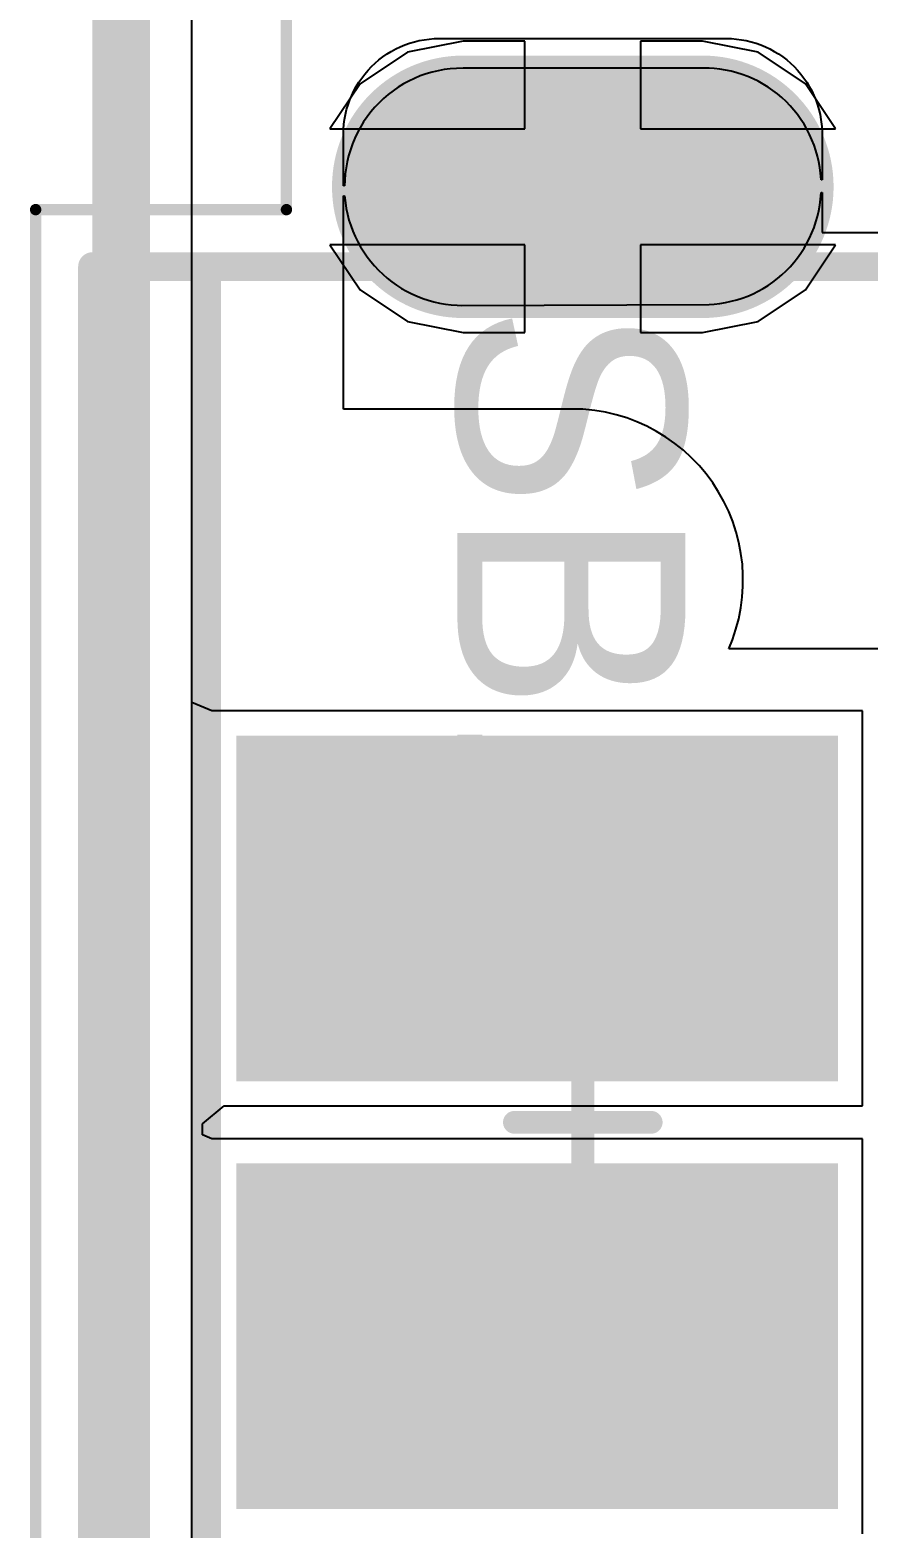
# Model space of a CAD drawing. Header units: millimetres. Extents: x -0.02 to 2.02, y -0.29 to 0.8.
# Drawn here: x -0.0157 to 0.129, y 0.2393 to 0.4978 of the extents above; entities that cross this region are included whole.
import ezdxf

# ---------------------------------------------------------------- set-up
doc = ezdxf.new("R2010")
doc.units = ezdxf.units.MM
doc.header["$MEASUREMENT"] = 0
for name, color, linetype in [('BottomLayer', 5, 'Continuous'), ('BottomSolder', 6, 'Continuous'), ('DrillGuide', 244, 'Continuous'), ('KeepOutLayer', 6, 'Continuous'), ('Mechanical2', 216, 'Continuous'), ('Mechanical3', 76, 'Continuous'), ('Mechanical4', 56, 'Continuous'), ('Mechanical5', 56, 'Continuous'), ('MultiLayer', 9, 'Continuous'), ('PadHoleLayer', 156, 'Continuous'), ('TopLayer', 1, 'Continuous'), ('TopPaste', 8, 'Continuous'), ('TopSolder', 216, 'Continuous')]:
    doc.layers.add(name, color=color, linetype=linetype)

# ---------------------------------------------------------------- blocks, each defined once
blk = doc.blocks.new('_7')
at = {"layer": 'BottomLayer'}
h = blk.add_hatch(color=5, dxfattribs=at)
edge = h.paths.add_edge_path()
edge.add_arc((-0.16142, -0.02067), 0.02067, 180, 360)
edge.add_line((-0.14075, -0.02067), (-0.14075, 0.02067))
edge.add_arc((-0.16142, 0.02067), 0.02067, 0, 180)
edge.add_line((-0.18209, 0.02067), (-0.18209, -0.02067))
at = {"layer": 'BottomSolder'}
h = blk.add_hatch(color=6, dxfattribs=at)
edge = h.paths.add_edge_path()
edge.add_arc((-0.16142, -0.02067), 0.02264, 180, 360)
edge.add_line((-0.13878, -0.02067), (-0.13878, 0.02067))
edge.add_arc((-0.16142, 0.02067), 0.02264, 0, 180)
edge.add_line((-0.18406, 0.02067), (-0.18406, -0.02067))
at = {"layer": 'MultiLayer'}
h = blk.add_hatch(color=9, dxfattribs=at)
edge = h.paths.add_edge_path()
edge.add_arc((-0.16142, -0.02067), 0.02067, 180, 360)
edge.add_line((-0.14075, -0.02067), (-0.14075, 0.02067))
edge.add_arc((-0.16142, 0.02067), 0.02067, 0, 180)
edge.add_line((-0.18209, 0.02067), (-0.18209, -0.02067))
at = {"layer": 'PadHoleLayer'}
h = blk.add_hatch(color=156, dxfattribs=at)
edge = h.paths.add_edge_path()
edge.add_arc((-0.16142, -0.0126), 0.01378, 180, 360)
edge.add_line((-0.14764, -0.0126), (-0.14764, 0.0126))
edge.add_arc((-0.16142, 0.0126), 0.01378, 0, 180)
edge.add_line((-0.1752, 0.0126), (-0.1752, -0.0126))
at = {"layer": 'TopLayer'}
h = blk.add_hatch(color=1, dxfattribs=at)
edge = h.paths.add_edge_path()
edge.add_arc((-0.16142, -0.02067), 0.02067, 180, 360)
edge.add_line((-0.14075, -0.02067), (-0.14075, 0.02067))
edge.add_arc((-0.16142, 0.02067), 0.02067, 0, 180)
edge.add_line((-0.18209, 0.02067), (-0.18209, -0.02067))
for points in [[(-0.06398, 0.04134), (-0.00984, 0.04134), (-0.00984, -0.05709), (-0.06398, -0.05709)], [(0.00984, 0.04134), (0.06398, 0.04134), (0.06398, -0.05709), (0.00984, -0.05709)]]:
    blk.add_hatch(color=1, dxfattribs=at).paths.add_polyline_path(points)
at = {"layer": 'TopPaste'}
for points in [[(-0.06398, 0.04134), (-0.00984, 0.04134), (-0.00984, -0.05709), (-0.06398, -0.05709)], [(0.00984, 0.04134), (0.06398, 0.04134), (0.06398, -0.05709), (0.00984, -0.05709)]]:
    blk.add_hatch(color=8, dxfattribs=at).paths.add_polyline_path(points)
at = {"layer": 'TopSolder'}
for points in [[(-0.06673, 0.04409), (-0.00709, 0.04409), (-0.00709, -0.05984), (-0.06673, -0.05984)], [(0.00709, 0.04409), (0.06673, 0.04409), (0.06673, -0.05984), (0.00709, -0.05984)]]:
    blk.add_hatch(color=216, dxfattribs=at).paths.add_polyline_path(points)
h = blk.add_hatch(color=216, dxfattribs=at)
edge = h.paths.add_edge_path()
edge.add_arc((-0.16142, -0.02067), 0.02264, 180, 360)
edge.add_line((-0.13878, -0.02067), (-0.13878, 0.02067))
edge.add_arc((-0.16142, 0.02067), 0.02264, 0, 180)
edge.add_line((-0.18406, 0.02067), (-0.18406, -0.02067))
at = {"layer": 'Mechanical2', "const_width": 0.00197}
for points in [[(-0.15748, -0.05118), (-0.20827, -0.05118)], [(-0.15748, -0.09449), (-0.15748, -0.05118)], [(0.15748, -0.09449), (-0.15748, -0.09449)]]:
    blk.add_lwpolyline(points, dxfattribs=at)
at = {"layer": 'Mechanical2', "const_width": 0.000984}
for points in [[(-0.15797, -0.05118, 1), (-0.15699, -0.05118, 1)], [(-0.15797, -0.05118, 1), (-0.15699, -0.05118, 1)], [(-0.15797, -0.09449, 1), (-0.15699, -0.09449, 1)], [(-0.15797, -0.09449, 1), (-0.15699, -0.09449, 1)]]:
    blk.add_lwpolyline(points, format="xyb", close=True, dxfattribs=at)
at = {"layer": 'Mechanical3'}
for points, const_width in [([(0, -0.01181), (0, 0.01181)], 0.00394), ([(0.01181, 0), (-0.01181, 0)], 0.00394), ([(-0.15748, -0.05118), (-0.20827, -0.05118)], 0.00197), ([(-0.15748, -0.09449), (-0.15748, -0.05118)], 0.00197), ([(0.15748, -0.09449), (-0.15748, -0.09449)], 0.00197)]:
    blk.add_lwpolyline(points, dxfattribs=dict(at, const_width=const_width))
for points, const_width in [([(-0.00098, 0.01181, 1), (0.00098, 0.01181, 1)], 0.00197), ([(-0.0128, 0, 1), (-0.01083, 0, 1)], 0.00197), ([(0.01083, 0, 1), (0.0128, 0, 1)], 0.00197), ([(-0.00098, -0.01181, 1), (0.00098, -0.01181, 1)], 0.00197), ([(-0.15797, -0.05118, 1), (-0.15699, -0.05118, 1)], 0.000984), ([(-0.15797, -0.05118, 1), (-0.15699, -0.05118, 1)], 0.000984), ([(-0.15797, -0.09449, 1), (-0.15699, -0.09449, 1)], 0.000984), ([(-0.15797, -0.09449, 1), (-0.15699, -0.09449, 1)], 0.000984)]:
    blk.add_lwpolyline(points, format="xyb", close=True, dxfattribs=dict(at, const_width=const_width))
at = {"layer": 'Mechanical4', "const_width": 0.005}
for points in [[(-0.14764, -0.06496), (-0.14764, 0.1122)], [(-0.14764, -0.08465), (-0.14764, -0.06496)], [(0.14764, -0.06496), (-0.14764, -0.06496)], [(0.14764, -0.08465), (-0.14764, -0.08465)]]:
    blk.add_lwpolyline(points, dxfattribs=at)
at = {"layer": 'Mechanical4', "const_width": 0.0025}
for points in [[(-0.14889, -0.06496, 1), (-0.14639, -0.06496, 1)], [(-0.14889, -0.06496, 1), (-0.14639, -0.06496, 1)], [(-0.14889, -0.06496, 1), (-0.14639, -0.06496, 1)], [(-0.14889, -0.08465, 1), (-0.14639, -0.08465, 1)], [(-0.14889, -0.08465, 1), (-0.14639, -0.08465, 1)]]:
    blk.add_lwpolyline(points, format="xyb", close=True, dxfattribs=at)
at = {"layer": 'Mechanical5', "const_width": 0.00197}
for points in [[(-0.15748, -0.05118), (-0.20827, -0.05118)], [(-0.15748, -0.09449), (-0.15748, -0.05118)], [(0.15748, -0.09449), (-0.15748, -0.09449)]]:
    blk.add_lwpolyline(points, dxfattribs=at)
at = {"layer": 'Mechanical5', "const_width": 0.000984}
for points in [[(-0.15797, -0.05118, 1), (-0.15699, -0.05118, 1)], [(-0.15797, -0.05118, 1), (-0.15699, -0.05118, 1)], [(-0.15797, -0.09449, 1), (-0.15699, -0.09449, 1)], [(-0.15797, -0.09449, 1), (-0.15699, -0.09449, 1)]]:
    blk.add_lwpolyline(points, format="xyb", close=True, dxfattribs=at)
at = {"layer": 'TopLayer'}
for p, q in [((-0.15354, 0.04134), (-0.15354, 0.08268)), ((-0.08169, 0.08268), (-0.08169, 0.0252)), ((-0.17948, 0.03867), (-0.17874, 0.03912)), ((-0.17874, 0.03912), (-0.17798, 0.03954)), ((-0.17798, 0.03954), (-0.1772, 0.03991)), ((-0.1772, 0.03991), (-0.1764, 0.04024)), ((-0.1764, 0.04024), (-0.17558, 0.04053)), ((-0.17558, 0.04053), (-0.17475, 0.04078)), ((-0.17475, 0.04078), (-0.17391, 0.04098)), ((-0.17391, 0.04098), (-0.17306, 0.04113)), ((-0.17306, 0.04113), (-0.1722, 0.04125)), ((-0.1722, 0.04125), (-0.17134, 0.04132)), ((-0.17046, 0.03917), (-0.17135, 0.03871)), ((-0.17134, 0.04132), (-0.17047, 0.04134)), ((-0.17047, 0.04134), (-0.1626, 0.04134)), ((-0.16955, 0.03958), (-0.17046, 0.03917)), ((-0.16862, 0.03994), (-0.16955, 0.03958)), ((-0.16768, 0.04026), (-0.16862, 0.03994)), ((-0.16672, 0.04053), (-0.16768, 0.04026)), ((-0.16574, 0.04076), (-0.16672, 0.04053)), ((-0.16476, 0.04093), (-0.16574, 0.04076)), ((-0.16377, 0.04106), (-0.16476, 0.04093)), ((-0.1626, 0.04114), (-0.16377, 0.04106)), ((-0.1626, 0.04134), (-0.1626, 0.04114)), ((-0.16043, 0.04114), (-0.16043, 0.04134)), ((-0.16043, 0.04134), (-0.15354, 0.04134)), ((-0.15926, 0.04106), (-0.16043, 0.04114)), ((-0.15827, 0.04093), (-0.15926, 0.04106)), ((-0.15729, 0.04076), (-0.15827, 0.04093)), ((-0.15632, 0.04053), (-0.15729, 0.04076)), ((-0.15535, 0.04026), (-0.15632, 0.04053)), ((-0.15441, 0.03994), (-0.15535, 0.04026)), ((-0.15348, 0.03958), (-0.15441, 0.03994)), ((-0.15257, 0.03917), (-0.15348, 0.03958)), ((-0.15168, 0.03871), (-0.15257, 0.03917)), ((-0.18276, 0.03587), (-0.18216, 0.0365)), ((-0.18216, 0.0365), (-0.18154, 0.03709)), ((-0.18154, 0.03709), (-0.18088, 0.03765)), ((-0.18088, 0.03765), (-0.18019, 0.03818)), ((-0.18019, 0.03818), (-0.17948, 0.03867)), ((-0.17465, 0.03647), (-0.1754, 0.03582)), ((-0.17387, 0.0371), (-0.17465, 0.03647)), ((-0.17306, 0.03768), (-0.17387, 0.0371)), ((-0.17222, 0.03822), (-0.17306, 0.03768)), ((-0.17135, 0.03871), (-0.17222, 0.03822)), ((-0.15081, 0.03822), (-0.15168, 0.03871)), ((-0.14997, 0.03768), (-0.15081, 0.03822)), ((-0.14916, 0.0371), (-0.14997, 0.03768)), ((-0.14838, 0.03647), (-0.14916, 0.0371)), ((-0.14763, 0.03582), (-0.14838, 0.03647)), ((-0.18479, 0.03307), (-0.18434, 0.03381)), ((-0.18434, 0.03381), (-0.18385, 0.03452)), ((-0.18385, 0.03452), (-0.18332, 0.03521)), ((-0.18332, 0.03521), (-0.18276, 0.03587)), ((-0.17745, 0.03363), (-0.17805, 0.03284)), ((-0.1768, 0.03439), (-0.17745, 0.03363)), ((-0.17612, 0.03512), (-0.1768, 0.03439)), ((-0.1754, 0.03582), (-0.17612, 0.03512)), ((-0.14691, 0.03512), (-0.14763, 0.03582)), ((-0.14623, 0.03439), (-0.14691, 0.03512)), ((-0.14559, 0.03363), (-0.14623, 0.03439)), ((-0.14498, 0.03284), (-0.14559, 0.03363)), ((-0.18591, 0.03073), (-0.18558, 0.03153)), ((-0.18558, 0.03153), (-0.18521, 0.03231)), ((-0.18521, 0.03231), (-0.18479, 0.03307)), ((-0.17914, 0.03117), (-0.17963, 0.03029)), ((-0.17862, 0.03202), (-0.17914, 0.03117)), ((-0.17805, 0.03284), (-0.17862, 0.03202)), ((-0.14441, 0.03202), (-0.14498, 0.03284)), ((-0.14389, 0.03117), (-0.14441, 0.03202)), ((-0.1434, 0.03029), (-0.14389, 0.03117)), ((-0.18665, 0.02824), (-0.18644, 0.02908)), ((-0.18644, 0.02908), (-0.1862, 0.02991)), ((-0.1862, 0.02991), (-0.18591, 0.03073)), ((-0.18046, 0.02848), (-0.18081, 0.02754)), ((-0.18007, 0.0294), (-0.18046, 0.02848)), ((-0.17963, 0.03029), (-0.18007, 0.0294)), ((-0.14296, 0.0294), (-0.1434, 0.03029)), ((-0.14257, 0.02848), (-0.14296, 0.0294)), ((-0.14222, 0.02754), (-0.14257, 0.02848)), ((-0.18699, 0.02567), (-0.18692, 0.02653)), ((-0.18692, 0.02653), (-0.1868, 0.02739)), ((-0.1868, 0.02739), (-0.18665, 0.02824)), ((-0.18111, 0.02659), (-0.18136, 0.02563)), ((-0.18081, 0.02754), (-0.18111, 0.02659)), ((-0.14192, 0.02659), (-0.14222, 0.02754)), ((-0.14167, 0.02563), (-0.14192, 0.02659)), ((-0.10365, 0.02589), (-0.1054, 0.02519)), ((-0.10185, 0.02648), (-0.10365, 0.02589)), ((-0.10002, 0.02696), (-0.10185, 0.02648)), ((-0.09816, 0.02731), (-0.10002, 0.02696)), ((-0.09629, 0.02755), (-0.09816, 0.02731)), ((-0.0944, 0.02766), (-0.09629, 0.02755)), ((-0.09251, 0.02766), (-0.0944, 0.02766)), ((-0.09062, 0.02753), (-0.09251, 0.02766)), ((-0.08875, 0.02728), (-0.09062, 0.02753)), ((-0.08689, 0.02692), (-0.08875, 0.02728)), ((-0.08507, 0.02643), (-0.08689, 0.02692)), ((-0.08327, 0.02583), (-0.08507, 0.02643)), ((-0.18701, 0.0248), (-0.18699, 0.02567)), ((-0.18701, -0.0248), (-0.18701, 0.0248)), ((-0.18173, 0.02366), (-0.18184, 0.02267)), ((-0.18157, 0.02465), (-0.18173, 0.02366)), ((-0.18136, 0.02563), (-0.18157, 0.02465)), ((-0.14146, 0.02465), (-0.14167, 0.02563)), ((-0.1413, 0.02366), (-0.14146, 0.02465)), ((-0.14119, 0.02267), (-0.1413, 0.02366)), ((-0.10876, 0.02346), (-0.11035, 0.02243)), ((-0.10711, 0.02438), (-0.10876, 0.02346)), ((-0.1054, 0.02519), (-0.10711, 0.02438)), ((-0.08169, 0.0252), (-0.08327, 0.02583)), ((-0.18184, 0.02267), (-0.18189, 0.02185)), ((-0.18189, 0.02185), (-0.18189, -0.02067)), ((-0.14114, 0.02185), (-0.14119, 0.02267)), ((-0.14094, -0.02087), (-0.14114, 0.02185)), ((-0.11187, 0.02131), (-0.11331, 0.02009)), ((-0.11035, 0.02243), (-0.11187, 0.02131)), ((-0.11468, 0.01878), (-0.11596, 0.01738)), ((-0.11331, 0.02009), (-0.11468, 0.01878)), ((-0.11714, 0.01591), (-0.11823, 0.01436)), ((-0.11596, 0.01738), (-0.11714, 0.01591)), ((-0.11823, 0.01436), (-0.11922, 0.01275)), ((-0.1201, 0.01108), (-0.12087, 0.00935)), ((-0.11922, 0.01275), (-0.1201, 0.01108)), ((-0.12087, 0.00935), (-0.12154, 0.00758)), ((-0.12208, 0.00577), (-0.12251, 0.00393)), ((-0.12154, 0.00758), (-0.12208, 0.00577)), ((-0.12251, 0.00393), (-0.12283, 0.00207)), ((-0.12283, 0.00207), (-0.12303, 0)), ((-0.12303, 0), (-0.12303, -0.04134)), ((-0.18189, -0.02067), (-0.18186, -0.02183)), ((-0.18186, -0.02183), (-0.18178, -0.0229)), ((-0.18178, -0.0229), (-0.18164, -0.02396)), ((-0.14117, -0.02372), (-0.14104, -0.02272)), ((-0.14104, -0.02272), (-0.14097, -0.02171)), ((-0.14097, -0.02171), (-0.14094, -0.02087)), ((-0.18699, -0.02567), (-0.18701, -0.0248)), ((-0.18692, -0.02653), (-0.18699, -0.02567)), ((-0.18164, -0.02396), (-0.18144, -0.025)), ((-0.18144, -0.025), (-0.1812, -0.02604)), ((-0.14184, -0.02669), (-0.14157, -0.02571)), ((-0.14157, -0.02571), (-0.14134, -0.02472)), ((-0.14134, -0.02472), (-0.14117, -0.02372)), ((-0.1868, -0.02739), (-0.18692, -0.02653)), ((-0.18665, -0.02824), (-0.1868, -0.02739)), ((-0.18644, -0.02908), (-0.18665, -0.02824)), ((-0.1812, -0.02604), (-0.18089, -0.02706)), ((-0.18089, -0.02706), (-0.18054, -0.02807)), ((-0.18054, -0.02807), (-0.18013, -0.02905)), ((-0.14253, -0.0286), (-0.14216, -0.02765)), ((-0.14216, -0.02765), (-0.14184, -0.02669)), ((-0.1862, -0.02991), (-0.18644, -0.02908)), ((-0.18591, -0.03073), (-0.1862, -0.02991)), ((-0.18558, -0.03153), (-0.18591, -0.03073)), ((-0.18013, -0.02905), (-0.17967, -0.03002)), ((-0.17967, -0.03002), (-0.17916, -0.03095)), ((-0.17916, -0.03095), (-0.1786, -0.03186)), ((-0.1439, -0.03131), (-0.1434, -0.03043)), ((-0.1434, -0.03043), (-0.14294, -0.02952)), ((-0.14294, -0.02952), (-0.14253, -0.0286)), ((-0.18521, -0.03231), (-0.18558, -0.03153)), ((-0.18479, -0.03307), (-0.18521, -0.03231)), ((-0.18434, -0.03381), (-0.18479, -0.03307)), ((-0.1786, -0.03186), (-0.178, -0.03274)), ((-0.178, -0.03274), (-0.17735, -0.03359)), ((-0.17735, -0.03359), (-0.17666, -0.0344)), ((-0.14567, -0.03379), (-0.14504, -0.03299)), ((-0.14504, -0.03299), (-0.14445, -0.03216)), ((-0.14445, -0.03216), (-0.1439, -0.03131)), ((-0.18385, -0.03452), (-0.18434, -0.03381)), ((-0.18332, -0.03521), (-0.18385, -0.03452)), ((-0.18276, -0.03587), (-0.18332, -0.03521)), ((-0.18216, -0.0365), (-0.18276, -0.03587)), ((-0.17666, -0.0344), (-0.17592, -0.03517)), ((-0.17592, -0.03517), (-0.17515, -0.03591)), ((-0.17515, -0.03591), (-0.17434, -0.0366)), ((-0.14855, -0.03663), (-0.14778, -0.03598)), ((-0.14778, -0.03598), (-0.14704, -0.03528)), ((-0.14704, -0.03528), (-0.14633, -0.03455)), ((-0.14633, -0.03455), (-0.14567, -0.03379)), ((-0.18154, -0.03709), (-0.18216, -0.0365)), ((-0.18088, -0.03765), (-0.18154, -0.03709)), ((-0.18019, -0.03818), (-0.18088, -0.03765)), ((-0.17948, -0.03867), (-0.18019, -0.03818)), ((-0.17874, -0.03912), (-0.17948, -0.03867)), ((-0.17434, -0.0366), (-0.17349, -0.03725)), ((-0.17349, -0.03725), (-0.17261, -0.03785)), ((-0.17261, -0.03785), (-0.1717, -0.03841)), ((-0.1717, -0.03841), (-0.17077, -0.03892)), ((-0.15193, -0.03886), (-0.15105, -0.03837)), ((-0.15105, -0.03837), (-0.15019, -0.03783)), ((-0.15019, -0.03783), (-0.14935, -0.03725)), ((-0.14935, -0.03725), (-0.14855, -0.03663)), ((-0.17798, -0.03954), (-0.17874, -0.03912)), ((-0.1772, -0.03991), (-0.17798, -0.03954)), ((-0.1764, -0.04024), (-0.1772, -0.03991)), ((-0.17558, -0.04053), (-0.1764, -0.04024)), ((-0.17475, -0.04078), (-0.17558, -0.04053)), ((-0.17391, -0.04098), (-0.17475, -0.04078)), ((-0.17306, -0.04113), (-0.17391, -0.04098)), ((-0.1722, -0.04125), (-0.17306, -0.04113)), ((-0.17134, -0.04132), (-0.1722, -0.04125)), ((-0.17047, -0.04134), (-0.17134, -0.04132)), ((-0.17077, -0.03892), (-0.1698, -0.03938)), ((-0.16161, -0.04134), (-0.17047, -0.04134)), ((-0.1698, -0.03938), (-0.16882, -0.03979)), ((-0.16882, -0.03979), (-0.16781, -0.04014)), ((-0.16781, -0.04014), (-0.16679, -0.04045)), ((-0.16679, -0.04045), (-0.16575, -0.0407)), ((-0.16575, -0.0407), (-0.1647, -0.04089)), ((-0.1647, -0.04089), (-0.16365, -0.04103)), ((-0.16365, -0.04103), (-0.16258, -0.04111)), ((-0.16258, -0.04111), (-0.16161, -0.04114)), ((-0.16161, -0.04114), (-0.16161, -0.04134)), ((-0.15984, -0.04114), (-0.15866, -0.04101)), ((-0.15984, -0.04134), (-0.15984, -0.04114)), ((-0.12303, -0.04134), (-0.15984, -0.04134)), ((-0.15866, -0.04101), (-0.15766, -0.04085)), ((-0.15766, -0.04085), (-0.15667, -0.04064)), ((-0.15667, -0.04064), (-0.15569, -0.04038)), ((-0.15569, -0.04038), (-0.15472, -0.04007)), ((-0.15472, -0.04007), (-0.15377, -0.03971)), ((-0.15377, -0.03971), (-0.15284, -0.03931)), ((-0.15284, -0.03931), (-0.15193, -0.03886))]:
    blk.add_line(p, q, dxfattribs=at)
at = {"layer": 'Mechanical5'}
blk.add_text('USB1', height=0.03937, dxfattribs=at).set_placement((-0.17913, -0.02165))

msp = doc.modelspace()

# ---------------------------------------------------------------- linework, layer by layer
at = {"layer": 'BottomLayer'}
for p, q in [((0.01224, 0.00169), (0.01224, 0.76659)), ((0.04943, 0.49399), (0.04127, 0.48854)), ((0.05906, 0.49591), (0.04943, 0.49399)), ((0.06972, 0.49591), (0.05906, 0.49591)), ((0.06972, 0.48076), (0.06972, 0.49591)), ((0.10039, 0.49591), (0.08972, 0.49591)), ((0.08972, 0.49591), (0.08972, 0.48076)), ((0.11002, 0.49399), (0.10039, 0.49591)), ((0.11818, 0.48854), (0.11002, 0.49399)), ((0.04127, 0.48854), (0.03607, 0.48076)), ((0.12338, 0.48076), (0.11818, 0.48854)), ((0.03607, 0.48076), (0.06972, 0.48076)), ((0.08972, 0.48076), (0.12338, 0.48076)), ((0.06972, 0.46076), (0.03607, 0.46076)), ((0.03607, 0.46076), (0.04127, 0.45297)), ((0.06972, 0.4456), (0.06972, 0.46076)), ((0.12338, 0.46076), (0.08972, 0.46076)), ((0.08972, 0.46076), (0.08972, 0.4456)), ((0.11818, 0.45297), (0.12338, 0.46076)), ((0.04127, 0.45297), (0.04943, 0.44752)), ((0.11002, 0.44752), (0.11818, 0.45297)), ((0.04943, 0.44752), (0.05906, 0.4456)), ((0.10039, 0.4456), (0.11002, 0.44752)), ((0.05906, 0.4456), (0.06972, 0.4456)), ((0.08972, 0.4456), (0.10039, 0.4456))]:
    msp.add_line(p, q, dxfattribs=at)
at = {"layer": 'DrillGuide', "const_width": 0.00394}
msp.add_lwpolyline([(0, -0.01054), (0, 0.77883)], dxfattribs=at)
at = {"layer": 'KeepOutLayer', "const_width": 0.01}
msp.add_lwpolyline([(0, -0.01054), (0, 0.77883)], dxfattribs=at)
at = {"layer": 'TopLayer'}
for p, q in [((0.01224, 0.38176), (0.01224, 0.76659)), ((0.04943, 0.49399), (0.04127, 0.48854)), ((0.05906, 0.49591), (0.04943, 0.49399)), ((0.06972, 0.49591), (0.05906, 0.49591)), ((0.06972, 0.48076), (0.06972, 0.49591)), ((0.10039, 0.49591), (0.08972, 0.49591)), ((0.08972, 0.49591), (0.08972, 0.48076)), ((0.11002, 0.49399), (0.10039, 0.49591)), ((0.11818, 0.48854), (0.11002, 0.49399)), ((0.04127, 0.48854), (0.03607, 0.48076)), ((0.12338, 0.48076), (0.11818, 0.48854)), ((0.03607, 0.48076), (0.06972, 0.48076)), ((0.08972, 0.48076), (0.12338, 0.48076)), ((0.06972, 0.46076), (0.03607, 0.46076)), ((0.03607, 0.46076), (0.04127, 0.45297)), ((0.06972, 0.4456), (0.06972, 0.46076)), ((0.12338, 0.46076), (0.08972, 0.46076)), ((0.08972, 0.46076), (0.08972, 0.4456)), ((0.11818, 0.45297), (0.12338, 0.46076)), ((0.04127, 0.45297), (0.04943, 0.44752)), ((0.11002, 0.44752), (0.11818, 0.45297)), ((0.04943, 0.44752), (0.05906, 0.4456)), ((0.10039, 0.4456), (0.11002, 0.44752)), ((0.05906, 0.4456), (0.06972, 0.4456)), ((0.08972, 0.4456), (0.10039, 0.4456)), ((0.01564, 0.38032), (0.01224, 0.38176)), ((0.01624, 0.38032), (0.01564, 0.38032)), ((0.12806, 0.38032), (0.01624, 0.38032)), ((0.12806, 0.31218), (0.12806, 0.38032)), ((0.01406, 0.30908), (0.01778, 0.31218)), ((0.01778, 0.31218), (0.12806, 0.31218)), ((0.01406, 0.30717), (0.01406, 0.30908)), ((0.01564, 0.3065), (0.01406, 0.30717)), ((0.01624, 0.3065), (0.01564, 0.3065)), ((0.12806, 0.3065), (0.01624, 0.3065)), ((0.12806, 0.23836), (0.12806, 0.3065))]:
    msp.add_line(p, q, dxfattribs=at)

# ---------------------------------------------------------------- block references
at = {"rotation": 270}
msp.add_blockref('_7', (0.07973, 0.30934), dxfattribs=at)

doc.saveas('drawing.dxf')
